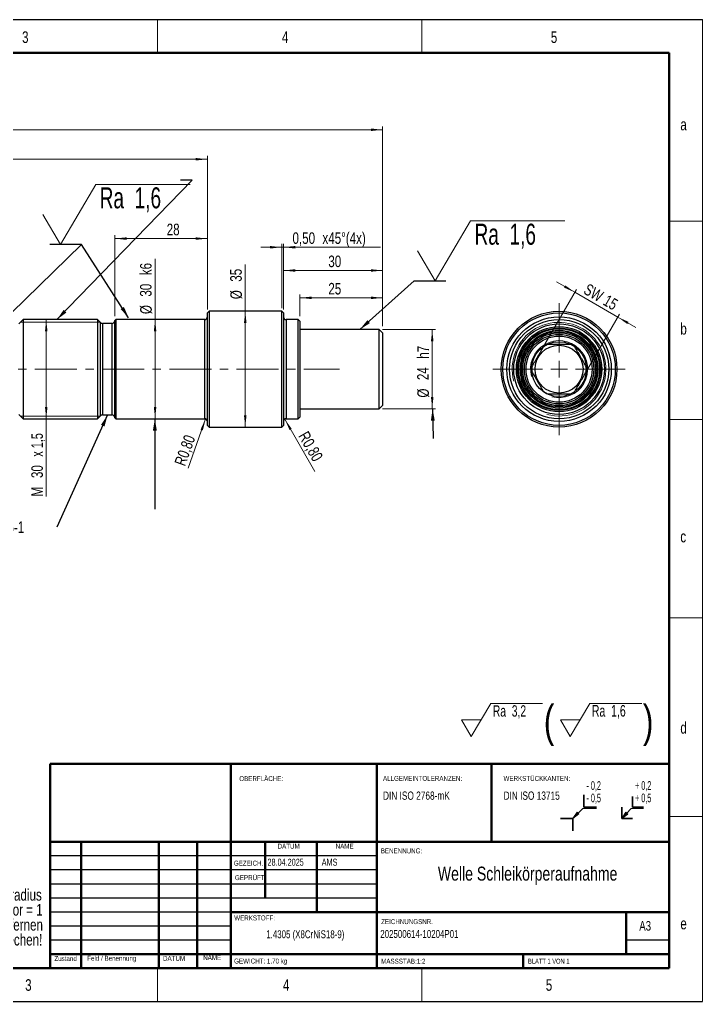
# Model space of a CAD drawing. Header units: millimetres. Extents: x 0 to 420, y 0 to 297.
# Drawn here: x 213.5 to 420, y 0 to 297 of the extents above; entities that cross this region are included whole.
import ezdxf

# ---------------------------------------------------------------- set-up
doc = ezdxf.new("R2010")
doc.units = ezdxf.units.MM
doc.header["$PDSIZE"] = -1
doc.linetypes.add('CENTERX2', pattern=[20.32, 12.7, -2.54, 2.54, -2.54])
doc.styles.add('SLDTEXTSTYLE0', font='TXT', dxfattribs={"width": 0.605})
doc.styles.add('SLDTEXTSTYLE1', font='TXT', dxfattribs={"width": 0.678571})
doc.styles.add('SLDTEXTSTYLE2', font='TXT', dxfattribs={"width": 0.75})
doc.styles.add('SLDTEXTSTYLE3', font='TXT', dxfattribs={"width": 0.692308})
doc.styles.add('SLDTEXTSTYLE4', font='TXT', dxfattribs={"width": 0.7})
doc.dimstyles.new('SLDDIMSTYLE0', dxfattribs={"dimtxt": 0.18, "dimasz": 3.556, "dimexe": 0, "dimexo": 0.0625, "dimgap": 0, "dimtad": 0, "dimtih": 1, "dimtoh": 1, "dimdec": 0, "dimrnd": 1e-09, "dimzin": 0, "dimdsep": 46, "dimtxsty": 'Standard', "dimsah": 1, "dimcen": 0.09, "dimadec": 0, "dimazin": 0, "dimtfac": 3.556, "dimtdec": 0, "dimtofl": 0, "dimtmove": 0, "dimatfit": 3, "dimfxl": 1, "dimfrac": 2, "dimtolj": 1, "dimtzin": 0, "dimarcsym": 0})
doc.dimstyles.new('SLDDIMSTYLE1', dxfattribs={"dimtxt": 3.5, "dimasz": 3.556, "dimexe": 0, "dimexo": 0.0625, "dimgap": 0.875, "dimtad": 1, "dimrnd": 1e-09, "dimzin": 12, "dimdsep": 46, "dimtxsty": 'SLDTEXTSTYLE2', "dimsah": 1, "dimcen": 0.09, "dimadec": 0, "dimazin": 3, "dimtfac": 1, "dimtofl": 0, "dimtmove": 0, "dimatfit": 3, "dimfxl": 1, "dimfrac": 2, "dimtolj": 1, "dimarcsym": 0})
doc.dimstyles.new('SLDDIMSTYLE2', dxfattribs={"dimtxt": 3.5, "dimasz": 3.556, "dimexe": 0, "dimexo": 0.0625, "dimgap": 0.875, "dimtad": 1, "dimrnd": 1e-09, "dimzin": 12, "dimdsep": 46, "dimtxsty": 'SLDTEXTSTYLE2', "dimsah": 1, "dimcen": 0.09, "dimadec": 0, "dimazin": 3, "dimtfac": 1, "dimtofl": 0, "dimtmove": 0, "dimatfit": 3, "dimfxl": 1, "dimfrac": 2, "dimtolj": 1, "dimtzin": 12, "dimarcsym": 0})
doc.dimstyles.new('SLDDIMSTYLE4', dxfattribs={"dimtxt": 3.5, "dimasz": 3.556, "dimexe": 0, "dimexo": 0.0625, "dimgap": 0.875, "dimtad": 1, "dimrnd": 1e-09, "dimdsep": 46, "dimtxsty": 'SLDTEXTSTYLE2', "dimsah": 1, "dimcen": 0, "dimadec": 0, "dimazin": 2, "dimtfac": 1, "dimtofl": 0, "dimtmove": 0, "dimatfit": 3, "dimfxl": 1, "dimfrac": 2, "dimtolj": 1, "dimtzin": 12, "dimarcsym": 0})
doc.dimstyles.new('SLDDIMSTYLE5', dxfattribs={"dimtxt": 3.5, "dimasz": 3.556, "dimexe": 0, "dimexo": 0.0625, "dimgap": 0.875, "dimtad": 1, "dimrnd": 1e-09, "dimdsep": 46, "dimtxsty": 'SLDTEXTSTYLE2', "dimsah": 1, "dimcen": 0.09, "dimadec": 0, "dimazin": 2, "dimtfac": 1, "dimtmove": 0, "dimatfit": 0, "dimfxl": 1, "dimfrac": 2, "dimtolj": 1, "dimtzin": 12, "dimarcsym": 0})
doc.dimstyles.new('SLDDIMSTYLE6', dxfattribs={"dimtxt": 3.5, "dimasz": 3.556, "dimexe": 0, "dimexo": 0.0625, "dimgap": 0.875, "dimtad": 1, "dimrnd": 1e-09, "dimzin": 12, "dimdsep": 46, "dimtxsty": 'SLDTEXTSTYLE2', "dimsah": 1, "dimcen": 0.09, "dimadec": 0, "dimazin": 3, "dimtfac": 1, "dimtmove": 0, "dimatfit": 0, "dimfxl": 1, "dimfrac": 2, "dimtolj": 1, "dimtzin": 12, "dimarcsym": 0})
doc.dimstyles.new('SLDDIMSTYLE7', dxfattribs={"dimtxt": 3.5, "dimasz": 3.556, "dimexe": 0, "dimexo": 0.0625, "dimgap": 0.875, "dimtad": 1, "dimrnd": 1e-09, "dimzin": 12, "dimdsep": 46, "dimtxsty": 'SLDTEXTSTYLE2', "dimsah": 1, "dimcen": 0.09, "dimadec": 0, "dimazin": 3, "dimtfac": 1, "dimtofl": 0, "dimtmove": 0, "dimatfit": 3, "dimfxl": 1, "dimfrac": 2, "dimtolj": 1, "dimarcsym": 0})

# ---------------------------------------------------------------- blocks, each defined once
blk = doc.blocks.new('SW_NOTE_0')
at = {"color": 0, "linetype": 'Continuous', "lineweight": 0, "insert": (0, 4.51), "char_height": 3.5, "attachment_point": 1, "style": 'SLDTEXTSTYLE0'}
blk.add_mtext('+ 0,5', dxfattribs=at)
blk = doc.blocks.new('SW_NOTE_0_1')
at = {"color": 0, "linetype": 'Continuous', "lineweight": 0, "insert": (0, 4.51), "char_height": 3.5, "attachment_point": 1, "style": 'SLDTEXTSTYLE0'}
blk.add_mtext('+ 0,2', dxfattribs=at)
blk = doc.blocks.new('SW_NOTE_0_2')
at = {"color": 0, "linetype": 'Continuous', "lineweight": 0, "insert": (0, 4.51), "char_height": 3.5, "attachment_point": 1, "style": 'SLDTEXTSTYLE0'}
blk.add_mtext('- 0,2', dxfattribs=at)
blk = doc.blocks.new('SW_NOTE_0_3')
at = {"color": 0, "linetype": 'Continuous', "lineweight": 0, "insert": (0, 4.51), "char_height": 3.5, "attachment_point": 1, "style": 'SLDTEXTSTYLE0'}
blk.add_mtext('- 0,5', dxfattribs=at)
blk = doc.blocks.new('Block3')
at = {"linetype": 'Continuous'}
for points in [[(735.45, 277.8), (737.92, 279.57), (737.22, 280.27)], [(755.16, 277.71), (757.62, 279.47), (756.78, 280.26)]]:
    blk.add_hatch(color=7, dxfattribs=at).paths.add_polyline_path(points, flags=0)
at = {"color": 7, "linetype": 'Continuous', "lineweight": 35}
for p, q in [((739.95, 287.3), (739.95, 282.3)), ((759.52, 286.66), (759.52, 282.3)), ((739.95, 282.3), (744.95, 282.3)), ((755.16, 277.71), (755.16, 282.3)), ((759.52, 282.3), (763.89, 282.3)), ((730.45, 277.8), (735.45, 277.8)), ((735.45, 277.8), (735.45, 272.8)), ((759.52, 277.71), (755.16, 277.71))]:
    blk.add_line(p, q, dxfattribs=at)
at = {"color": 7, "linetype": 'Continuous', "lineweight": 18}
for p, q in [((735.45, 277.8), (739.45, 281.8)), ((739.45, 281.8), (744.95, 281.8)), ((755.16, 277.71), (759.02, 281.8)), ((759.02, 281.8), (763.89, 281.8)), ((735.45, 277.8), (737.22, 280.27)), ((735.45, 277.8), (737.92, 279.57)), ((737.22, 280.27), (737.92, 279.57)), ((755.16, 277.71), (756.78, 280.26)), ((755.16, 277.71), (757.62, 279.47)), ((756.78, 280.26), (757.62, 279.47))]:
    blk.add_line(p, q, dxfattribs=at)
at = {"color": 7, "linetype": 'Continuous', "lineweight": 0}
for p in [(737.57, 279.92), (757.2, 279.87)]:
    blk.add_point(p, dxfattribs=at)
for name, p in [('SW_NOTE_0_2', (740.95, 288.28)), ('SW_NOTE_0_1', (760.52, 288.3)), ('SW_NOTE_0_3', (740.95, 283.28)), ('SW_NOTE_0', (760.52, 283.3))]:
    blk.add_blockref(name, p, dxfattribs=at)
blk = doc.blocks.new('SW_NOTE_0_4')
at = {"color": 0, "linetype": 'Continuous', "lineweight": 0}
for p, q in [((-6.54, -5), (-0.65, 5)), ((-0.65, 5), (15.05, 5)), ((23.4, -5), (29.3, 5)), ((29.3, 5), (45.02, 5)), ((-6.54, -5), (-9.49, 0)), ((-3.6, 0), (-9.49, 0)), ((23.4, -5), (20.45, 0)), ((26.35, 0), (20.45, 0))]:
    blk.add_line(p, q, dxfattribs=at)
at = {"color": 0, "linetype": 'Continuous', "lineweight": 0, "attachment_point": 1}
for s, insert, char_height, style in [('Ra  3,2', (0, 4.43), 3.44, 'SLDTEXTSTYLE1'), ('(', (15.41, 4.47), 9.53, 'SLDTEXTSTYLE2'), ('Ra  1,6', (29.95, 4.51), 3.5, 'SLDTEXTSTYLE1'), (')', (45.37, 4.47), 9.53, 'SLDTEXTSTYLE2')]:
    blk.add_mtext(s, dxfattribs=dict(at, insert=insert, char_height=char_height, style=style))
blk = doc.blocks.new('SW_NOTE_0_5')
at = {"color": 0, "linetype": 'Continuous', "lineweight": 0, "attachment_point": 1, "style": 'SLDTEXTSTYLE2'}
for s, insert, char_height in [('ALLGEMEINTOLERANZEN:', (0, 1.93), 1.5), ('DIN ISO 2768-mK', (0, -2.78), 2.5)]:
    blk.add_mtext(s, dxfattribs=dict(at, insert=insert, char_height=char_height))
blk = doc.blocks.new('SW_NOTE_0_6')
at = {"color": 0, "linetype": 'Continuous', "lineweight": 0, "attachment_point": 1, "style": 'SLDTEXTSTYLE2'}
for s, insert, char_height in [('WERKSTÜCKKANTEN:', (0, 1.93), 1.5), ('DIN ISO 13715', (0, -2.78), 2.5)]:
    blk.add_mtext(s, dxfattribs=dict(at, insert=insert, char_height=char_height))
blk = doc.blocks.new('SW_NOTE_0_7')
at = {"color": 0, "linetype": 'Continuous', "lineweight": 0, "char_height": 3.5, "attachment_point": 3, "style": 'SLDTEXTSTYLE2'}
for s, insert in [('Blechstärke = Biegeradius', (56.77, 4.51)), ('K-Faktor = 1', (57.05, -0.01)), ('Grat entfernen', (57.12, -4.54)), ('scharfe Kanten brechen!', (56.93, -9.07))]:
    blk.add_mtext(s, dxfattribs=dict(at, insert=insert))
blk = doc.blocks.new('SW_SFSYMBOL_0')
at = {"color": 0, "linetype": 'Continuous', "lineweight": 0}
for p, q in [((3.17, 0), (13.88, 18.14)), ((13.88, 18.14), (42.4, 18.14)), ((3.17, 0), (-2.18, 9.07))]:
    blk.add_line(p, q, dxfattribs=at)
at = {"color": 0, "linetype": 'Continuous', "lineweight": 0, "insert": (15.05, 17.26), "char_height": 6.35, "attachment_point": 1, "style": 'SLDTEXTSTYLE1'}
blk.add_mtext('Ra  1,6', dxfattribs=at)
blk = doc.blocks.new('_D')
at = {"color": 7, "linetype": 'Continuous', "lineweight": 0}
for p, q in [((323.29, 203.26), (339.29, 203.26)), ((338.29, 179.26), (338.29, 203.26)), ((323.29, 179.26), (339.29, 179.26))]:
    blk.add_line(p, q, dxfattribs=at)
at = {"color": 7, "linetype": 'Continuous', "lineweight": 18}
for points in [[(338.29, 203.26), (337.91, 199.71), (338.67, 199.71)], [(338.29, 179.26), (338.67, 182.82), (337.91, 182.82)]]:
    blk.add_solid(points, dxfattribs=at)
at = {"color": 7, "linetype": 'Continuous', "lineweight": 18, "char_height": 3.5, "attachment_point": 1, "rotation": 90, "style": 'SLDTEXTSTYLE2'}
for s, insert in [('h7', (333.78, 194.42)), ('24', (333.73, 187.95)), ('%%c', (333.78, 182.67))]:
    blk.add_mtext(s, dxfattribs=dict(at, insert=insert))
blk = doc.blocks.new('_D_1')
at = {"color": 7, "linetype": 'Continuous', "lineweight": 0}
for p, q in [((298.29, 207.26), (298.29, 213.84)), ((323.29, 204.26), (323.29, 213.84)), ((298.29, 212.84), (323.29, 212.84))]:
    blk.add_line(p, q, dxfattribs=at)
at = {"color": 7, "linetype": 'Continuous', "lineweight": 18}
for points in [[(298.29, 212.84), (301.85, 212.46), (301.85, 213.22)], [(323.29, 212.84), (319.74, 213.22), (319.74, 212.46)]]:
    blk.add_solid(points, dxfattribs=at)
at = {"color": 7, "linetype": 'Continuous', "lineweight": 18, "insert": (306.87, 217.35), "char_height": 3.5, "attachment_point": 1, "style": 'SLDTEXTSTYLE2'}
blk.add_mtext('25', dxfattribs=at)
blk = doc.blocks.new('_D_2')
at = {"color": 7, "linetype": 'Continuous', "lineweight": 0}
for p, q in [((293.29, 209.76), (293.29, 222.11)), ((293.29, 221.11), (323.29, 221.11)), ((323.29, 204.26), (323.29, 222.11))]:
    blk.add_line(p, q, dxfattribs=at)
at = {"color": 7, "linetype": 'Continuous', "lineweight": 18}
for points in [[(293.29, 221.11), (296.85, 220.73), (296.85, 221.49)], [(323.29, 221.11), (319.74, 221.49), (319.74, 220.73)]]:
    blk.add_solid(points, dxfattribs=at)
at = {"color": 7, "linetype": 'Continuous', "lineweight": 18, "insert": (306.87, 225.62), "char_height": 3.5, "attachment_point": 1, "style": 'SLDTEXTSTYLE2'}
blk.add_mtext('30', dxfattribs=at)
blk = doc.blocks.new('_D_5')
at = {"color": 7, "linetype": 'Continuous', "lineweight": 0}
for p, q in [((59.35, 202.26), (59.35, 255.76)), ((270.29, 209.76), (270.29, 255.76)), ((59.35, 254.76), (270.29, 254.76))]:
    blk.add_line(p, q, dxfattribs=at)
at = {"color": 7, "linetype": 'Continuous', "lineweight": 18}
for points in [[(59.35, 254.76), (62.9, 254.38), (62.9, 255.14)], [(270.29, 254.76), (266.74, 255.14), (266.74, 254.38)]]:
    blk.add_solid(points, dxfattribs=at)
at = {"color": 7, "linetype": 'Continuous', "lineweight": 18, "insert": (162.1, 259.27), "char_height": 3.5, "attachment_point": 1, "style": 'SLDTEXTSTYLE2'}
blk.add_mtext('372', dxfattribs=at)
blk = doc.blocks.new('_D_6')
at = {"color": 7, "linetype": 'Continuous', "lineweight": 0}
for p, q in [((59.35, 202.26), (59.35, 264.68)), ((323.29, 204.26), (323.29, 264.68)), ((59.35, 263.68), (323.29, 263.68))]:
    blk.add_line(p, q, dxfattribs=at)
at = {"color": 7, "linetype": 'Continuous', "lineweight": 18}
for points in [[(59.35, 263.68), (62.9, 263.3), (62.9, 264.06)], [(323.29, 263.68), (319.74, 264.06), (319.74, 263.3)]]:
    blk.add_solid(points, dxfattribs=at)
at = {"color": 7, "linetype": 'Continuous', "lineweight": 18, "insert": (202.72, 268.19), "char_height": 3.5, "attachment_point": 1, "style": 'SLDTEXTSTYLE2'}
blk.add_mtext('425', dxfattribs=at)
blk = doc.blocks.new('_D_9')
at = {"color": 7, "linetype": 'Continuous', "lineweight": 0}
for p, q in [((281.76, 208.76), (281.76, 222.88)), ((291.79, 208.76), (280.76, 208.76)), ((281.76, 173.76), (281.76, 208.76)), ((291.79, 173.76), (280.76, 173.76))]:
    blk.add_line(p, q, dxfattribs=at)
at = {"color": 7, "linetype": 'Continuous', "lineweight": 18}
for points in [[(281.76, 208.76), (281.37, 205.21), (282.14, 205.21)], [(281.76, 173.76), (282.14, 177.32), (281.37, 177.32)]]:
    blk.add_solid(points, dxfattribs=at)
at = {"color": 7, "linetype": 'Continuous', "lineweight": 18, "char_height": 3.5, "attachment_point": 1, "rotation": 90, "style": 'SLDTEXTSTYLE2'}
for s, insert in [('35', (277.19, 217.71)), ('%%c', (277.24, 212.43))]:
    blk.add_mtext(s, dxfattribs=dict(at, insert=insert))
blk = doc.blocks.new('_D_12')
at = {"color": 7, "linetype": 'Continuous', "lineweight": 0}
for p, q in [((242.29, 207.26), (242.29, 231.76)), ((270.29, 209.26), (270.29, 231.76)), ((242.29, 230.76), (270.29, 230.76))]:
    blk.add_line(p, q, dxfattribs=at)
at = {"color": 7, "linetype": 'Continuous', "lineweight": 18}
for points in [[(242.29, 230.76), (245.85, 230.38), (245.85, 231.14)], [(270.29, 230.76), (266.74, 231.14), (266.74, 230.38)]]:
    blk.add_solid(points, dxfattribs=at)
at = {"color": 7, "linetype": 'Continuous', "lineweight": 18, "insert": (258, 235.27), "char_height": 3.5, "attachment_point": 1, "style": 'SLDTEXTSTYLE2'}
blk.add_mtext('28', dxfattribs=at)
blk = doc.blocks.new('_D_17')
at = {"color": 7, "linetype": 'Continuous', "lineweight": 0}
blk.add_line((293.69, 176.15), (302.77, 160.29), dxfattribs=at)
at = {"color": 7, "linetype": 'Continuous', "lineweight": 18}
blk.add_solid([(293.69, 176.15), (295.13, 172.88), (295.79, 173.26)], dxfattribs=at)
at = {"color": 7, "linetype": 'Continuous', "lineweight": 18, "insert": (300.73, 172.84), "char_height": 3.5, "attachment_point": 1, "rotation": 300, "style": 'SLDTEXTSTYLE2'}
blk.add_mtext('R0,80', dxfattribs=at)
blk = doc.blocks.new('_D_18')
at = {"color": 7, "linetype": 'Continuous', "lineweight": 0}
for p, q in [((292.79, 209.76), (292.79, 229.14)), ((293.29, 209.26), (293.29, 229.14)), ((292.79, 228.14), (286.44, 228.14)), ((293.29, 228.14), (292.79, 228.14)), ((293.29, 228.14), (322.64, 228.14))]:
    blk.add_line(p, q, dxfattribs=at)
at = {"color": 7, "linetype": 'Continuous', "lineweight": 18}
for points in [[(292.79, 228.14), (289.24, 228.52), (289.24, 227.76)], [(293.29, 228.14), (296.85, 227.76), (296.85, 228.52)]]:
    blk.add_solid(points, dxfattribs=at)
at = {"color": 7, "linetype": 'Continuous', "lineweight": 18, "char_height": 3.5, "attachment_point": 1, "style": 'SLDTEXTSTYLE2'}
for s, insert in [('0,50', (296.04, 232.65)), ('x45°(4x)', (305.09, 232.65))]:
    blk.add_mtext(s, dxfattribs=dict(at, insert=insert))
blk = doc.blocks.new('_D_19')
at = {"color": 7, "linetype": 'Continuous', "lineweight": 0}
blk.add_line((269.77, 176.21), (264.48, 161.36), dxfattribs=at)
at = {"color": 7, "linetype": 'Continuous', "lineweight": 18}
blk.add_solid([(269.77, 176.21), (268.22, 172.99), (268.93, 172.74)], dxfattribs=at)
at = {"color": 7, "linetype": 'Continuous', "lineweight": 18, "insert": (260.24, 162.9), "char_height": 3.5, "attachment_point": 1, "rotation": 70.0088, "style": 'SLDTEXTSTYLE2'}
blk.add_mtext('R0,80', dxfattribs=at)
blk = doc.blocks.new('_D_22')
at = {"color": 7, "linetype": 'Continuous', "lineweight": 0}
for p, q in [((254.49, 206.26), (254.49, 224.59)), ((268.49, 206.26), (253.49, 206.26)), ((254.49, 206.26), (254.49, 176.26)), ((268.49, 176.26), (253.49, 176.26))]:
    blk.add_line(p, q, dxfattribs=at)
at = {"color": 7, "linetype": 'Continuous', "lineweight": 18}
for points in [[(254.49, 206.26), (254.11, 202.71), (254.87, 202.71)], [(254.49, 176.26), (254.87, 179.82), (254.11, 179.82)]]:
    blk.add_solid(points, dxfattribs=at)
at = {"color": 7, "linetype": 'Continuous', "lineweight": 18, "char_height": 3.5, "attachment_point": 1, "rotation": 90, "style": 'SLDTEXTSTYLE2'}
for s, insert in [('k6', (249.92, 219.68)), ('30', (249.92, 213.2)), ('%%c', (249.98, 207.92))]:
    blk.add_mtext(s, dxfattribs=dict(at, insert=insert))
blk = doc.blocks.new('_D_23')
at = {"color": 7, "linetype": 'Continuous', "lineweight": 0}
for p, q in [((221.57, 206.26), (221.57, 176.26)), ((221.57, 176.26), (221.57, 152.74))]:
    blk.add_line(p, q, dxfattribs=at)
at = {"color": 7, "linetype": 'Continuous', "lineweight": 18}
for points in [[(221.57, 206.26), (221.19, 202.71), (221.95, 202.71)], [(221.57, 176.26), (221.95, 179.82), (221.19, 179.82)]]:
    blk.add_solid(points, dxfattribs=at)
at = {"color": 7, "linetype": 'Continuous', "lineweight": 18, "char_height": 3.5, "attachment_point": 1, "rotation": 90}
for s, insert, style in [('x 1,5', (217.06, 164.8), 'SLDTEXTSTYLE4'), ('30', (217.06, 158.32), 'SLDTEXTSTYLE2'), ('M', (217.06, 152.74), 'SLDTEXTSTYLE2')]:
    blk.add_mtext(s, dxfattribs=dict(at, insert=insert, style=style))
blk = doc.blocks.new('SW_NOTE_0_10')
at = {"color": 0, "linetype": 'Continuous', "lineweight": 0, "insert": (-38.12, 1.77), "char_height": 3.5, "attachment_point": 1, "style": 'SLDTEXTSTYLE2'}
blk.add_mtext('Freistich DIN 76-1', dxfattribs=at)
blk = doc.blocks.new('SW_SFSYMBOL_1')
at = {"color": 0, "linetype": 'Continuous', "lineweight": 0}
for p, q in [((-3.17, 0), (7.53, 18.14)), ((7.53, 18.14), (36.05, 18.14)), ((-3.17, 0), (-8.53, 9.07))]:
    blk.add_line(p, q, dxfattribs=at)
at = {"color": 0, "linetype": 'Continuous', "lineweight": 0, "insert": (8.7, 17.26), "char_height": 6.35, "attachment_point": 1, "style": 'SLDTEXTSTYLE1'}
blk.add_mtext('Ra  1,6', dxfattribs=at)
blk = doc.blocks.new('_D_25')
at = {"color": 7, "linetype": 'Continuous', "lineweight": 0}
for p, q in [((381.41, 214.51), (375.91, 217.68)), ((372.37, 198.85), (381.91, 215.37)), ((394.4, 207.01), (381.41, 214.51)), ((385.36, 191.35), (394.9, 207.87)), ((394.4, 207.01), (399.9, 203.83))]:
    blk.add_line(p, q, dxfattribs=at)
at = {"color": 7, "linetype": 'Continuous', "lineweight": 18}
for points in [[(381.41, 214.51), (378.52, 216.61), (378.14, 215.95)], [(394.4, 207.01), (397.29, 204.9), (397.67, 205.56)]]:
    blk.add_solid(points, dxfattribs=at)
at = {"color": 7, "linetype": 'Continuous', "lineweight": 18, "char_height": 3.5, "attachment_point": 1, "rotation": 330, "style": 'SLDTEXTSTYLE2'}
for s, insert in [('SW', (385.51, 217.34)), ('15', (391.41, 213.94))]:
    blk.add_mtext(s, dxfattribs=dict(at, insert=insert))
blk = doc.blocks.new('SW_CENTERMARKSYMBOL_0')
at = {"color": 0, "linetype": 'Continuous', "lineweight": 18}
for p, q in [((0, 5), (0, 20)), ((-5, 0), (-20, 0)), ((0, 0), (-2.5, 0)), ((0, 0), (0, 2.5)), ((0, 0), (0, -2.5)), ((0, 0), (2.5, 0)), ((5, 0), (20, 0)), ((0, -5), (0, -20))]:
    blk.add_line(p, q, dxfattribs=at)

msp = doc.modelspace()

# ---------------------------------------------------------------- linework, layer by layer
at = {"color": 7, "linetype": 'Continuous', "lineweight": 25}
for p, q in [((0.004, 296.992), (419.975, 296.992)), ((270.794, 208.761), (270.294, 208.261)), ((270.294, 174.261), (270.294, 208.261)), ((292.794, 208.761), (270.794, 208.761)), ((270.794, 208.761), (270.794, 173.761)), ((293.294, 208.261), (292.794, 208.761)), ((292.794, 173.761), (292.794, 208.761)), ((293.294, 208.261), (293.294, 174.261)), ((214.594, 206.261), (213.294, 204.961)), ((237.094, 206.261), (214.594, 206.261)), ((214.594, 206.261), (214.594, 176.261)), ((238.009, 205.346), (237.094, 206.261)), ((237.094, 206.261), (237.094, 176.261)), ((241.494, 205.111), (238.575, 205.111)), ((242.594, 206.261), (242.294, 205.961)), ((242.294, 176.561), (242.294, 205.961)), ((269.494, 206.261), (242.594, 206.261)), ((242.594, 206.261), (242.594, 176.261)), ((297.794, 206.261), (294.094, 206.261)), ((298.294, 205.761), (297.794, 206.261)), ((297.794, 176.261), (297.794, 206.261)), ((298.294, 205.761), (298.294, 176.761)), ((322.294, 203.261), (298.294, 203.261)), ((323.294, 202.261), (322.294, 203.261)), ((322.294, 179.261), (322.294, 203.261)), ((323.294, 202.261), (323.294, 180.261)), ((298.294, 179.261), (322.294, 179.261)), ((322.294, 179.261), (323.294, 180.261)), ((213.294, 177.561), (214.594, 176.261)), ((214.594, 176.261), (237.094, 176.261)), ((237.094, 176.261), (238.009, 177.177)), ((238.575, 177.411), (241.494, 177.411)), ((242.294, 176.561), (242.594, 176.261)), ((242.594, 176.261), (269.494, 176.261)), ((294.094, 176.261), (297.794, 176.261)), ((297.794, 176.261), (298.294, 176.761)), ((270.294, 174.261), (270.794, 173.761)), ((270.794, 173.761), (292.794, 173.761)), ((292.794, 173.761), (293.294, 174.261)), ((321.575, 44.024), (222.775, 44.024)), ((321.575, 39.774), (222.775, 39.774)), ((321.575, 35.524), (222.775, 35.524)), ((321.575, 31.274), (222.775, 31.274)), ((277.375, 27.024), (222.775, 27.024)), ((277.375, 22.774), (222.775, 22.774)), ((277.375, 18.524), (222.775, 18.524)), ((409.975, 18.524), (396.975, 18.524)), ((0.004, 0.024), (419.975, 0.024))]:
    msp.add_line(p, q, dxfattribs=at)
at = {"color": 7, "linetype": 'Continuous', "lineweight": 18}
for p, q in [((255.224, 296.992), (255.224, 286.992)), ((335.186, 296.992), (335.186, 286.992)), ((419.975, 0.024), (419.975, 296.992)), ((409.975, 235.992), (419.975, 235.992)), ((213.766, 205.433), (237.922, 205.433)), ((213.766, 177.089), (237.922, 177.089)), ((409.975, 175.992), (419.975, 175.992)), ((409.975, 115.992), (419.975, 115.992)), ((409.975, 55.992), (419.975, 55.992)), ((255.224, 10.024), (255.224, 0.024)), ((335.186, 10.024), (335.186, 0.024))]:
    msp.add_line(p, q, dxfattribs=at)
at = {"color": 7, "linetype": 'Continuous', "lineweight": 50}
for p, q in [((25.004, 286.992), (409.975, 286.992)), ((409.975, 10.024), (409.975, 286.992)), ((222.775, 71.898), (409.975, 71.898)), ((222.775, 71.898), (222.775, 10.024)), ((277.375, 10.024), (277.375, 71.898)), ((321.575, 71.898), (321.575, 10.024)), ((356.167, 71.898), (356.167, 48.274)), ((409.975, 71.898), (409.975, 10.024)), ((409.975, 48.274), (222.775, 48.274)), ((232.177, 48.274), (232.177, 10.024)), ((255.668, 48.274), (255.668, 10.024)), ((267.174, 48.274), (267.174, 10.024)), ((287.775, 31.274), (287.775, 48.274)), ((303.375, 48.274), (303.375, 27.024)), ((277.375, 27.024), (409.975, 27.024)), ((396.975, 14.274), (396.975, 27.024)), ((222.775, 14.274), (409.975, 14.274)), ((365.775, 10.024), (365.775, 14.274)), ((25.004, 10.024), (409.975, 10.024))]:
    msp.add_line(p, q, dxfattribs=at)
at = {"color": 8, "linetype": 'Continuous', "lineweight": 25}
for p, q in [((238.009, 177.177), (238.009, 205.346)), ((238.575, 205.111), (238.575, 177.411)), ((241.494, 177.411), (241.494, 205.111)), ((269.494, 176.261), (269.494, 206.261)), ((294.094, 206.261), (294.094, 176.261))]:
    msp.add_line(p, q, dxfattribs=at)
at = {"color": 7, "linetype": 'CENTERX2', "lineweight": 18}
msp.add_line((177.529, 191.261), (310.229, 191.261), dxfattribs=at)
at = {"color": 7, "linetype": 'Continuous', "lineweight": 25}
for radius in [17.5, 17, 15.8, 15, 13.7, 12.9, 12.5, 12.25, 11.75, 11.4, 11, 10.5, 10, 8.3, 7.25]:
    msp.add_circle((376.647, 191.261), radius, dxfattribs=at)
for centre, radius, start, end in [((238.575, 205.911), 0.8, 224.99915, 270.00127), ((241.494, 205.911), 0.8, 270.00093, 359.99921), ((269.494, 207.061), 0.8, 270.00093, 359.99914), ((294.094, 207.061), 0.8, 179.99904, 270.0009), ((376.647, 191.261), 8.25, 114.61998, 125.38002), ((376.647, 191.261), 8.25, 54.61998, 65.38002), ((376.647, 191.261), 8.25, 174.61998, 185.38002), ((376.647, 191.261), 8.25, 354.61998, 5.38002), ((376.647, 191.261), 8.25, 234.61998, 245.38002), ((376.647, 191.261), 8.25, 294.61998, 305.38002), ((238.575, 176.611), 0.8, 89.99873, 135.00085), ((241.494, 176.611), 0.8, 0.00079, 89.99907), ((269.494, 175.461), 0.8, 0.00086, 89.99907), ((294.094, 175.461), 0.8, 89.9991, 180.00096)]:
    msp.add_arc(centre, radius, start, end, dxfattribs=at)
at = {"color": 7, "linetype": 'Continuous', "lineweight": 18}
for radius in [14.172, 8.626, 8.626]:
    msp.add_arc((376.647, 191.261), radius, 255, 195, dxfattribs=at)
at = {"color": 7, "linetype": 'Continuous', "lineweight": 25}
for points, knots in [([(371.87, 197.988), (371.596, 197.513), (371.317, 197.029), (370.888, 196.287), (370.744, 196.036), (370.451, 195.529), (370.301, 195.27), (369.855, 194.498), (369.564, 193.993), (368.991, 193.001), (368.708, 192.511), (368.433, 192.035)], [0, 0, 0, 0, 0.25, 0.25, 0.375, 0.375, 0.5, 0.5, 0.75, 0.75, 1, 1, 1, 1]), ([(380.084, 198.761), (379.812, 198.761), (379.533, 198.761), (378.969, 198.761), (378.685, 198.761), (377.827, 198.761), (377.244, 198.761), (376.354, 198.761), (376.054, 198.761), (375.467, 198.761), (375.178, 198.761), (374.319, 198.761), (373.759, 198.761), (373.21, 198.761)], [0, 0, 0, 0, 0.125, 0.125, 0.25, 0.25, 0.5, 0.5, 0.625, 0.625, 0.75, 0.75, 1, 1, 1, 1]), ([(384.861, 192.035), (384.586, 192.51), (384.307, 192.994), (383.879, 193.736), (383.734, 193.987), (383.441, 194.494), (383.291, 194.753), (382.846, 195.525), (382.554, 196.03), (381.982, 197.022), (381.699, 197.512), (381.424, 197.988)], [0, 0, 0, 0, 0.25, 0.25, 0.375, 0.375, 0.5, 0.5, 0.75, 0.75, 1, 1, 1, 1]), ([(368.433, 190.488), (368.708, 190.013), (368.987, 189.529), (369.416, 188.787), (369.56, 188.536), (369.853, 188.029), (370.003, 187.77), (370.448, 186.998), (370.74, 186.493), (371.313, 185.501), (371.596, 185.011), (371.87, 184.535)], [0, 0, 0, 0, 0.25, 0.25, 0.375, 0.375, 0.5, 0.5, 0.75, 0.75, 1, 1, 1, 1]), ([(381.424, 184.535), (381.698, 185.01), (381.977, 185.494), (382.406, 186.236), (382.551, 186.487), (382.844, 186.994), (382.993, 187.253), (383.439, 188.025), (383.73, 188.53), (384.303, 189.522), (384.586, 190.012), (384.861, 190.488)], [0, 0, 0, 0, 0.25, 0.25, 0.375, 0.375, 0.5, 0.5, 0.75, 0.75, 1, 1, 1, 1]), ([(373.21, 183.761), (373.482, 183.761), (373.761, 183.761), (374.325, 183.761), (374.609, 183.761), (375.468, 183.761), (376.05, 183.761), (376.94, 183.761), (377.24, 183.761), (377.827, 183.761), (378.116, 183.761), (378.975, 183.761), (379.535, 183.761), (380.084, 183.761)], [0, 0, 0, 0, 0.125, 0.125, 0.25, 0.25, 0.5, 0.5, 0.625, 0.625, 0.75, 0.75, 1, 1, 1, 1])]:
    msp.add_open_spline(points, degree=3, knots=knots, dxfattribs=at)

# ---------------------------------------------------------------- block references
at = {"color": 7, "linetype": 'Continuous', "lineweight": 0}
for name, p in [('SW_SFSYMBOL_0', (222.674, 229.002)), ('SW_SFSYMBOL_1', (342.38, 217.998)), ('SW_CENTERMARKSYMBOL_0', (376.647, 191.261)), ('SW_NOTE_0_10', (224.742, 143.426)), ('SW_NOTE_0_4', (356.619, 85.159)), ('SW_NOTE_0_6', (359.854, 66.285)), ('SW_NOTE_0_5', (323.407, 66.285)), ('SW_NOTE_0_7', (163.453, 29.488))]:
    msp.add_blockref(name, p, dxfattribs=at)
at = {"color": 7, "linetype": 'Continuous', "xscale": 0.75, "yscale": 0.75, "zscale": 0.75}
msp.add_blockref('Block3', (-170.787, -152.974), dxfattribs=at)

# ---------------------------------------------------------------- texts
at = {"color": 7, "linetype": 'Continuous', "lineweight": 0}
for s, insert, char_height, attachment_point, style in [('3', (214.256, 293.436), 3.5, 1, 'SLDTEXTSTYLE2'), ('4', (292.836, 293.436), 3.5, 1, 'SLDTEXTSTYLE2'), ('5', (374.145, 293.436), 3.5, 1, 'SLDTEXTSTYLE2'), ('a', (413.315, 267.017), 3.5, 1, 'SLDTEXTSTYLE2'), ('b', (413.315, 205.231), 3.5, 1, 'SLDTEXTSTYLE2'), ('c', (413.315, 142.374), 3.5, 1, 'SLDTEXTSTYLE2'), ('d', (413.315, 84.517), 3.5, 1, 'SLDTEXTSTYLE2'), ('OBERFLÄCHE:', (279.951, 68.151), 1.5, 1, 'SLDTEXTSTYLE2'), ('DATUM', (291.536, 47.724), 1.5, 1, 'SLDTEXTSTYLE2'), ('NAME', (309.084, 47.724), 1.5, 1, 'SLDTEXTSTYLE2'), ('BENENNUNG:', (322.731, 46.302), 1.5, 1, 'SLDTEXTSTYLE2'), ('GEZEICH.', (278.316, 42.584), 1.5, 1, 'SLDTEXTSTYLE2'), ('28.04.2025', (288.472, 43.173), 2.1167, 1, 'SLDTEXTSTYLE2'), ('AMS', (304.868, 43.18), 2.1167, 1, 'SLDTEXTSTYLE2'), ('Welle Schleikörperaufnahme', (367.136, 40.78), 4.23333, 2, 'SLDTEXTSTYLE2'), ('GEPRÜFT', (278.64, 38.199), 1.5, 1, 'SLDTEXTSTYLE2'), ('WERKSTOFF:', (278.421, 26.01), 1.5, 1, 'SLDTEXTSTYLE2'), ('ZEICHNUNGSNR.', (322.849, 24.892), 1.5, 1, 'SLDTEXTSTYLE2'), ('A3', (400.896, 24.324), 2.9104, 1, 'SLDTEXTSTYLE2'), ('e', (413.315, 25.307), 3.5, 1, 'SLDTEXTSTYLE2'), ('1.4305 (X8CrNiS18-9)', (299.911, 21.509), 2.38125, 2, 'SLDTEXTSTYLE2'), ('202500614-10204P01', (322.588, 21.598), 2.38125, 1, 'SLDTEXTSTYLE2'), ('Zustand', (224.035, 13.722), 1.5, 1, 'SLDTEXTSTYLE2'), ('Feld / Benennung', (233.972, 13.813), 1.5, 1, 'SLDTEXTSTYLE2'), ('DATUM', (256.885, 13.775), 1.5, 1, 'SLDTEXTSTYLE2'), ('NAME', (269.035, 14.019), 1.5, 1, 'SLDTEXTSTYLE2'), ('GEWICHT: 1.70 kg', (278.393, 12.973), 1.4986, 1, 'SLDTEXTSTYLE2'), ('MASSSTAB:1:2', (322.849, 12.924), 1.5, 1, 'SLDTEXTSTYLE2'), ('BLATT 1 VON 1', (367.254, 12.924), 1.5, 1, 'SLDTEXTSTYLE3'), ('3', (215.194, 6.722), 3.5, 1, 'SLDTEXTSTYLE2'), ('4', (293.141, 6.722), 3.5, 1, 'SLDTEXTSTYLE2'), ('5', (372.627, 6.722), 3.5, 1, 'SLDTEXTSTYLE2')]:
    msp.add_mtext(s, dxfattribs=dict(at, insert=insert, char_height=char_height, attachment_point=attachment_point, style=style))

# ---------------------------------------------------------------- dimensions: what is measured, and where the dimension line sits
at = {"color": 7, "linetype": 'Continuous', "lineweight": 18}
for base, p1, p2, text, dimstyle, picture, middle in [((323.294, 263.678), (59.349, 201.261), (323.294, 203.261), '425', 'SLDDIMSTYLE2', '_D_6', (206.597, 263.678)), ((270.294, 254.761), (59.349, 201.261), (270.294, 208.761), '372', 'SLDDIMSTYLE2', '_D_5', (165.978, 254.761)), ((292.794, 228.142), (293.294, 208.261), (292.794, 208.761), '<>x45°(4x)', 'SLDDIMSTYLE5', '_D_18', (309.338, 228.142))]:
    dim = msp.add_linear_dim(base=base, p1=p1, p2=p2, text=text, dimstyle=dimstyle, dxfattribs=at)
    dim.commit()
    dim.dimension.update_dxf_attribs({"geometry": picture, "text_midpoint": middle, "dimtype": 160})
for base, p1, p2, picture, middle in [((270.294, 230.761), (242.294, 206.261), (270.294, 208.261), '_D_12', (260.583, 230.761)), ((323.294, 221.106), (293.294, 208.761), (323.294, 203.261), '_D_2', (309.453, 221.106)), ((323.294, 212.841), (298.294, 206.261), (323.294, 203.261), '_D_1', (309.453, 212.841))]:
    dim = msp.add_linear_dim(base=base, p1=p1, p2=p2, dimstyle='SLDDIMSTYLE2', dxfattribs=at)
    dim.commit()
    dim.dimension.update_dxf_attribs({"geometry": picture, "text_midpoint": middle, "dimtype": 160})
for base, p1, p2, angle, text, dimstyle, picture, middle in [((254.49, 176.261), (269.494, 206.261), (269.494, 176.261), 90, '%%c<>k6', 'SLDDIMSTYLE7', '_D_22', (254.49, 216.255)), ((281.755, 208.761), (292.794, 173.761), (292.794, 208.761), 90, '%%c<>', 'SLDDIMSTYLE2', '_D_9', (281.755, 217.655)), ((381.407, 214.505), (384.861, 190.488), (371.87, 197.988), 330, 'SW<>', 'SLDDIMSTYLE6', '_D_25', (388.443, 210.443)), ((221.572, 176.261), (214.594, 206.261), (214.594, 176.261), 90, 'M <> x 1,5', 'SLDDIMSTYLE2', '_D_23', (221.572, 163.761)), ((338.294, 203.261), (322.294, 179.261), (322.294, 203.261), 90, '%%c<>h7', 'SLDDIMSTYLE1', '_D', (338.294, 191.261))]:
    dim = msp.add_linear_dim(base=base, p1=p1, p2=p2, angle=angle, text=text, dimstyle=dimstyle, dxfattribs=at)
    dim.commit()
    dim.dimension.update_dxf_attribs({"geometry": picture, "text_midpoint": middle, "dimtype": 160})
for center, mpoint, picture, middle in [((269.494, 175.461), (269.767, 176.213), '_D_19', (266.276, 166.618)), ((294.094, 175.461), (293.694, 176.154), '_D_17', (300.015, 165.205))]:
    dim = msp.add_radius_dim(center=center, mpoint=mpoint, dimstyle='SLDDIMSTYLE4', dxfattribs=at)
    dim.commit()
    dim.dimension.update_dxf_attribs({"geometry": picture, "text_midpoint": middle, "dimtype": 164})

# ---------------------------------------------------------------- leaders
for points in [[(224.796, 206.261), (265.729, 248.423), (262.209, 248.423)], [(338.408, 179.261), (338.555, 170.329)], [(254.42, 176.261), (254.422, 148.918)]]:
    msp.add_leader(points, dimstyle='SLDDIMSTYLE0', dxfattribs=at)
at = {"color": 7, "linetype": 'Continuous', "lineweight": 0}
for points in [[(206.185, 203.554), (232.199, 229.002), (222.674, 229.002)], [(246.492, 206.784), (232.199, 229.002), (222.674, 229.002)], [(316.413, 203.261), (332.855, 217.998), (342.38, 217.998)], [(240.13, 177.411), (224.742, 143.426)]]:
    msp.add_leader(points, dimstyle='SLDDIMSTYLE0', dxfattribs=at)

doc.saveas('drawing.dxf')
